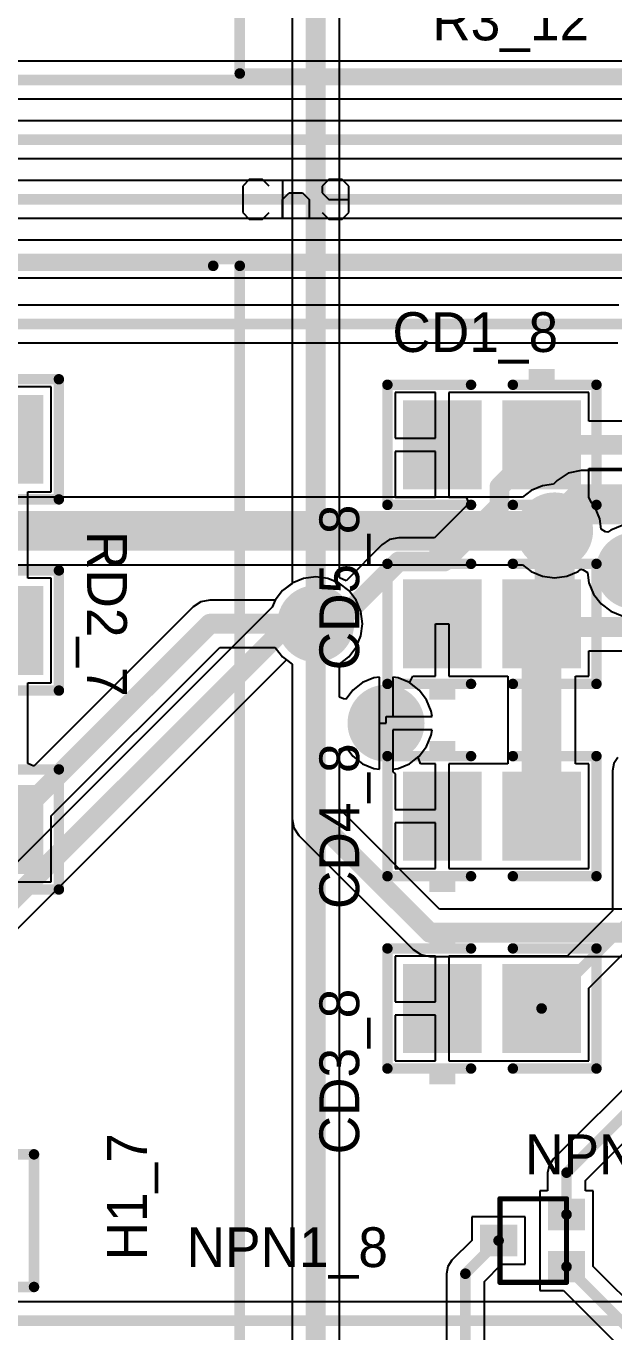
# Model space of a CAD drawing. Header units: millimetres. Extents: x 0.67 to 7.75, y 0.64 to 6.06.
# Drawn here: x 2.867 to 3.31, y 3.321 to 4.306 of the extents above; entities that cross this region are included whole.
import ezdxf

# ---------------------------------------------------------------- set-up
doc = ezdxf.new("R2010")
doc.units = ezdxf.units.MM
doc.header["$MEASUREMENT"] = 0
for name, color, linetype in [('BottomLayer', 5, 'Continuous'), ('BottomSolder', 6, 'Continuous'), ('MultiLayer', 9, 'Continuous'), ('PadHoleLayer', 156, 'Continuous'), ('TopLayer', 1, 'Continuous'), ('TopOverlay', 2, 'Continuous'), ('TopPaste', 8, 'Continuous'), ('TopSolder', 216, 'Continuous'), ('ViaHoleLayer', 16, 'Continuous')]:
    doc.layers.add(name, color=color, linetype=linetype)

# ---------------------------------------------------------------- blocks, each defined once
blk = doc.blocks.new('CC2012_0805_187')
at = {"layer": 'TopLayer'}
for points in [[(-0.06299, -0.02953), (-0.01181, -0.02953), (-0.06299, 0.02953), (-0.01181, 0.02953)], [(0.01181, -0.02953), (0.06299, -0.02953), (0.01181, 0.02953), (0.06299, 0.02953)]]:
    blk.add_solid(points, dxfattribs=at)
at = {"layer": 'TopOverlay', "const_width": 0.00787}
for points in [[(-0.07874, 0.04528), (-0.07874, -0.04528)], [(-0.01575, 0.04528), (-0.07874, 0.04528)], [(0.07874, 0.04528), (0.01575, 0.04528)], [(0.07874, 0.04528), (0.07874, -0.04528)], [(-0.01575, -0.04528), (-0.07874, -0.04528)], [(0.07874, -0.04528), (0.01575, -0.04528)]]:
    blk.add_lwpolyline(points, dxfattribs=at)
at = {"layer": 'TopOverlay', "const_width": 0.00394}
for points in [[(-0.08071, 0.04528, 1), (-0.07677, 0.04528, 1)], [(-0.08071, 0.04528, 1), (-0.07677, 0.04528, 1)], [(-0.01772, 0.04528, 1), (-0.01378, 0.04528, 1)], [(0.01378, 0.04528, 1), (0.01772, 0.04528, 1)], [(0.07677, 0.04528, 1), (0.08071, 0.04528, 1)], [(0.07677, 0.04528, 1), (0.08071, 0.04528, 1)], [(-0.08071, -0.04528, 1), (-0.07677, -0.04528, 1)], [(-0.08071, -0.04528, 1), (-0.07677, -0.04528, 1)], [(-0.01772, -0.04528, 1), (-0.01378, -0.04528, 1)], [(0.01378, -0.04528, 1), (0.01772, -0.04528, 1)], [(0.07677, -0.04528, 1), (0.08071, -0.04528, 1)], [(0.07677, -0.04528, 1), (0.08071, -0.04528, 1)]]:
    blk.add_lwpolyline(points, format="xyb", close=True, dxfattribs=at)
at = {"layer": 'TopOverlay'}
for points in [[(-0.04724, 0.04882), (-0.02756, 0.04882), (-0.04724, 0.05669), (-0.02756, 0.05669)], [(-0.04725, -0.05709), (-0.02756, -0.05709), (-0.04725, -0.04921), (-0.02756, -0.04921)]]:
    blk.add_solid(points, dxfattribs=at)
at = {"layer": 'TopPaste'}
for points in [[(-0.06299, -0.02953), (-0.01181, -0.02953), (-0.06299, 0.02953), (-0.01181, 0.02953)], [(0.01181, -0.02953), (0.06299, -0.02953), (0.01181, 0.02953), (0.06299, 0.02953)]]:
    blk.add_solid(points, dxfattribs=at)
at = {"layer": 'TopSolder'}
for points in [[(-0.06699, -0.03353), (-0.00781, -0.03353), (-0.06699, 0.03353), (-0.00781, 0.03353)], [(0.00781, -0.03353), (0.06699, -0.03353), (0.00781, 0.03353), (0.06699, 0.03353)]]:
    blk.add_solid(points, dxfattribs=at)
blk = doc.blocks.new('CC2012_0805_188')
at = {"layer": 'TopLayer'}
for points in [[(-0.06299, -0.02953), (-0.01181, -0.02953), (-0.06299, 0.02953), (-0.01181, 0.02953)], [(0.01181, -0.02953), (0.06299, -0.02953), (0.01181, 0.02953), (0.06299, 0.02953)]]:
    blk.add_solid(points, dxfattribs=at)
at = {"layer": 'TopOverlay', "const_width": 0.00787}
for points in [[(-0.07874, -0.04528), (-0.07874, 0.04528)], [(-0.07874, 0.04528), (-0.01575, 0.04528)], [(0.01575, 0.04528), (0.07874, 0.04528)], [(0.07874, -0.04528), (0.07874, 0.04528)], [(-0.07874, -0.04528), (-0.01575, -0.04528)], [(0.01575, -0.04528), (0.07874, -0.04528)]]:
    blk.add_lwpolyline(points, dxfattribs=at)
at = {"layer": 'TopOverlay', "const_width": 0.00394}
for points in [[(-0.08071, 0.04528, 1), (-0.07677, 0.04528, 1)], [(-0.08071, 0.04528, 1), (-0.07677, 0.04528, 1)], [(-0.01772, 0.04528, 1), (-0.01378, 0.04528, 1)], [(0.01378, 0.04528, 1), (0.01772, 0.04528, 1)], [(0.07677, 0.04528, 1), (0.08071, 0.04528, 1)], [(0.07677, 0.04528, 1), (0.08071, 0.04528, 1)], [(-0.08071, -0.04528, 1), (-0.07677, -0.04528, 1)], [(-0.08071, -0.04528, 1), (-0.07677, -0.04528, 1)], [(-0.01772, -0.04528, 1), (-0.01378, -0.04528, 1)], [(0.01378, -0.04528, 1), (0.01772, -0.04528, 1)], [(0.07677, -0.04528, 1), (0.08071, -0.04528, 1)], [(0.07677, -0.04528, 1), (0.08071, -0.04528, 1)]]:
    blk.add_lwpolyline(points, format="xyb", close=True, dxfattribs=at)
at = {"layer": 'TopOverlay'}
for points in [[(-0.04727, 0.04882), (-0.02758, 0.04882), (-0.04727, 0.05669), (-0.02758, 0.05669)], [(-0.04724, -0.05707), (-0.02756, -0.05707), (-0.04724, -0.04919), (-0.02756, -0.04919)]]:
    blk.add_solid(points, dxfattribs=at)
at = {"layer": 'TopPaste'}
for points in [[(-0.06299, -0.02953), (-0.01181, -0.02953), (-0.06299, 0.02953), (-0.01181, 0.02953)], [(0.01181, -0.02953), (0.06299, -0.02953), (0.01181, 0.02953), (0.06299, 0.02953)]]:
    blk.add_solid(points, dxfattribs=at)
at = {"layer": 'TopSolder'}
for points in [[(-0.06699, -0.03353), (-0.00781, -0.03353), (-0.06699, 0.03353), (-0.00781, 0.03353)], [(0.00781, -0.03353), (0.06699, -0.03353), (0.00781, 0.03353), (0.06699, 0.03353)]]:
    blk.add_solid(points, dxfattribs=at)
blk = doc.blocks.new('HDR1X2_201')
at = {"layer": 'BottomLayer', "const_width": 0.02953}
blk.add_lwpolyline([(0.08524, 0, 1), (0.11476, 0, 1)], format="xyb", close=True, dxfattribs=at)
at = {"layer": 'BottomLayer'}
blk.add_solid([(-0.02953, -0.02953), (0.02953, -0.02953), (-0.02953, 0.02953), (0.02953, 0.02953)], dxfattribs=at)
at = {"layer": 'BottomSolder', "const_width": 0.03353}
blk.add_lwpolyline([(0.08324, 0, 1), (0.11676, 0, 1)], format="xyb", close=True, dxfattribs=at)
at = {"layer": 'BottomSolder'}
blk.add_solid([(-0.03353, -0.03353), (0.03353, -0.03353), (-0.03353, 0.03353), (0.03353, 0.03353)], dxfattribs=at)
at = {"layer": 'MultiLayer', "const_width": 0.02953}
blk.add_lwpolyline([(0.08524, 0, 1), (0.11476, 0, 1)], format="xyb", close=True, dxfattribs=at)
at = {"layer": 'MultiLayer'}
blk.add_solid([(-0.02953, -0.02953), (0.02953, -0.02953), (-0.02953, 0.02953), (0.02953, 0.02953)], dxfattribs=at)
at = {"layer": 'PadHoleLayer', "const_width": 0.01772}
for points in [[(-0.00886, 0, 1), (0.00886, 0, 1)], [(0.09114, 0, 1), (0.10886, 0, 1)]]:
    blk.add_lwpolyline(points, format="xyb", close=True, dxfattribs=at)
at = {"layer": 'TopLayer', "const_width": 0.02953}
blk.add_lwpolyline([(0.08524, 0, 1), (0.11476, 0, 1)], format="xyb", close=True, dxfattribs=at)
at = {"layer": 'TopLayer'}
blk.add_solid([(-0.02953, -0.02953), (0.02953, -0.02953), (-0.02953, 0.02953), (0.02953, 0.02953)], dxfattribs=at)
at = {"layer": 'TopOverlay', "const_width": 0.00787}
for points in [[(-0.05, 0.05), (-0.05, -0.05)], [(0.15, 0.05), (-0.05, 0.05)], [(0.15, 0.05), (0.15, -0.05)], [(0.15, -0.05), (-0.05, -0.05)]]:
    blk.add_lwpolyline(points, dxfattribs=at)
at = {"layer": 'TopOverlay', "const_width": 0.00394}
for points in [[(-0.05197, 0.05, 1), (-0.04803, 0.05, 1)], [(-0.05197, 0.05, 1), (-0.04803, 0.05, 1)], [(0.14803, 0.05, 1), (0.15197, 0.05, 1)], [(0.14803, 0.05, 1), (0.15197, 0.05, 1)], [(-0.05197, -0.05, 1), (-0.04803, -0.05, 1)], [(-0.05197, -0.05, 1), (-0.04803, -0.05, 1)], [(0.14803, -0.05, 1), (0.15197, -0.05, 1)], [(0.14803, -0.05, 1), (0.15197, -0.05, 1)]]:
    blk.add_lwpolyline(points, format="xyb", close=True, dxfattribs=at)
at = {"layer": 'TopSolder', "const_width": 0.03353}
blk.add_lwpolyline([(0.08324, 0, 1), (0.11676, 0, 1)], format="xyb", close=True, dxfattribs=at)
at = {"layer": 'TopSolder'}
blk.add_solid([(-0.03353, -0.03353), (0.03353, -0.03353), (-0.03353, 0.03353), (0.03353, 0.03353)], dxfattribs=at)
blk = doc.blocks.new('CC2012_0805_205')
at = {"layer": 'TopLayer'}
for points in [[(-0.06299, -0.02953), (-0.01181, -0.02953), (-0.06299, 0.02953), (-0.01181, 0.02953)], [(0.01181, -0.02953), (0.06299, -0.02953), (0.01181, 0.02953), (0.06299, 0.02953)]]:
    blk.add_solid(points, dxfattribs=at)
at = {"layer": 'TopOverlay', "const_width": 0.00787}
for points in [[(-0.07874, 0.04528), (-0.07874, -0.04528)], [(-0.01575, 0.04528), (-0.07874, 0.04528)], [(0.07874, 0.04528), (0.01575, 0.04528)], [(0.07874, 0.04528), (0.07874, -0.04528)], [(-0.01575, -0.04528), (-0.07874, -0.04528)], [(0.07874, -0.04528), (0.01575, -0.04528)]]:
    blk.add_lwpolyline(points, dxfattribs=at)
at = {"layer": 'TopOverlay', "const_width": 0.00394}
for points in [[(-0.08071, 0.04528, 1), (-0.07677, 0.04528, 1)], [(-0.08071, 0.04528, 1), (-0.07677, 0.04528, 1)], [(-0.01772, 0.04528, 1), (-0.01378, 0.04528, 1)], [(0.01378, 0.04528, 1), (0.01772, 0.04528, 1)], [(0.07677, 0.04528, 1), (0.08071, 0.04528, 1)], [(0.07677, 0.04528, 1), (0.08071, 0.04528, 1)], [(-0.08071, -0.04528, 1), (-0.07677, -0.04528, 1)], [(-0.08071, -0.04528, 1), (-0.07677, -0.04528, 1)], [(-0.01772, -0.04528, 1), (-0.01378, -0.04528, 1)], [(0.01378, -0.04528, 1), (0.01772, -0.04528, 1)], [(0.07677, -0.04528, 1), (0.08071, -0.04528, 1)], [(0.07677, -0.04528, 1), (0.08071, -0.04528, 1)]]:
    blk.add_lwpolyline(points, format="xyb", close=True, dxfattribs=at)
at = {"layer": 'TopOverlay'}
for points in [[(-0.04726, 0.04882), (-0.02757, 0.04882), (-0.04726, 0.05669), (-0.02757, 0.05669)], [(-0.04725, -0.05707), (-0.02756, -0.05707), (-0.04725, -0.0492), (-0.02756, -0.0492)]]:
    blk.add_solid(points, dxfattribs=at)
at = {"layer": 'TopPaste'}
for points in [[(-0.06299, -0.02953), (-0.01181, -0.02953), (-0.06299, 0.02953), (-0.01181, 0.02953)], [(0.01181, -0.02953), (0.06299, -0.02953), (0.01181, 0.02953), (0.06299, 0.02953)]]:
    blk.add_solid(points, dxfattribs=at)
at = {"layer": 'TopSolder'}
for points in [[(-0.06699, -0.03353), (-0.00781, -0.03353), (-0.06699, 0.03353), (-0.00781, 0.03353)], [(0.00781, -0.03353), (0.06699, -0.03353), (0.00781, 0.03353), (0.06699, 0.03353)]]:
    blk.add_solid(points, dxfattribs=at)
blk = doc.blocks.new('MMBT3904T_221')
at = {"layer": 'TopLayer'}
for points in [[(0.00787, -0.01004), (0.00787, 0.01004), (-0.00787, -0.01004), (-0.00787, 0.01004)], [(-0.01181, -0.06122), (-0.01181, -0.04114), (-0.02756, -0.06122), (-0.02756, -0.04114)], [(0.02756, -0.06122), (0.02756, -0.04114), (0.01181, -0.06122), (0.01181, -0.04114)]]:
    blk.add_solid(points, dxfattribs=at)
at = {"layer": 'TopOverlay', "const_width": 0.00394}
for points in [[(-0.0315, -0.00098), (0.0315, -0.00098)], [(-0.0315, -0.00098), (-0.0315, -0.05118)], [(0.0315, -0.00098), (0.0315, -0.05118)], [(-0.0315, -0.05118), (0.0315, -0.05118)]]:
    blk.add_lwpolyline(points, dxfattribs=at)
at = {"layer": 'TopOverlay', "const_width": 0.00197}
for points in [[(-0.03248, -0.00098, 1), (-0.03051, -0.00098, 1)], [(-0.03248, -0.00098, 1), (-0.03051, -0.00098, 1)], [(0.03051, -0.00098, 1), (0.03248, -0.00098, 1)], [(0.03051, -0.00098, 1), (0.03248, -0.00098, 1)], [(-0.03248, -0.05118, 1), (-0.03051, -0.05118, 1)], [(-0.03248, -0.05118, 1), (-0.03051, -0.05118, 1)], [(0.03051, -0.05118, 1), (0.03248, -0.05118, 1)], [(0.03051, -0.05118, 1), (0.03248, -0.05118, 1)]]:
    blk.add_lwpolyline(points, format="xyb", close=True, dxfattribs=at)
at = {"layer": 'TopPaste'}
for points in [[(0.00787, -0.01004), (0.00787, 0.01004), (-0.00787, -0.01004), (-0.00787, 0.01004)], [(-0.01181, -0.06122), (-0.01181, -0.04114), (-0.02756, -0.06122), (-0.02756, -0.04114)], [(0.02756, -0.06122), (0.02756, -0.04114), (0.01181, -0.06122), (0.01181, -0.04114)]]:
    blk.add_solid(points, dxfattribs=at)
at = {"layer": 'TopSolder'}
for points in [[(0.01187, -0.01404), (0.01187, 0.01404), (-0.01187, -0.01404), (-0.01187, 0.01404)], [(-0.00781, -0.06522), (-0.00781, -0.03714), (-0.03156, -0.06522), (-0.03156, -0.03714)], [(0.03156, -0.06522), (0.03156, -0.03714), (0.00781, -0.06522), (0.00781, -0.03714)]]:
    blk.add_solid(points, dxfattribs=at)
blk = doc.blocks.new('CC2012_0805_226')
at = {"layer": 'TopLayer'}
for points in [[(-0.06299, -0.02953), (-0.01181, -0.02953), (-0.06299, 0.02953), (-0.01181, 0.02953)], [(0.01181, -0.02953), (0.06299, -0.02953), (0.01181, 0.02953), (0.06299, 0.02953)]]:
    blk.add_solid(points, dxfattribs=at)
at = {"layer": 'TopOverlay', "const_width": 0.00787}
for points in [[(-0.07874, -0.04528), (-0.07874, 0.04528)], [(-0.07874, 0.04528), (-0.01575, 0.04528)], [(0.01575, 0.04528), (0.07874, 0.04528)], [(0.07874, -0.04528), (0.07874, 0.04528)], [(-0.07874, -0.04528), (-0.01575, -0.04528)], [(0.01575, -0.04528), (0.07874, -0.04528)]]:
    blk.add_lwpolyline(points, dxfattribs=at)
at = {"layer": 'TopOverlay', "const_width": 0.00394}
for points in [[(-0.08071, 0.04528, 1), (-0.07677, 0.04528, 1)], [(-0.08071, 0.04528, 1), (-0.07677, 0.04528, 1)], [(-0.01772, 0.04528, 1), (-0.01378, 0.04528, 1)], [(0.01378, 0.04528, 1), (0.01772, 0.04528, 1)], [(0.07677, 0.04528, 1), (0.08071, 0.04528, 1)], [(0.07677, 0.04528, 1), (0.08071, 0.04528, 1)], [(-0.08071, -0.04528, 1), (-0.07677, -0.04528, 1)], [(-0.08071, -0.04528, 1), (-0.07677, -0.04528, 1)], [(-0.01772, -0.04528, 1), (-0.01378, -0.04528, 1)], [(0.01378, -0.04528, 1), (0.01772, -0.04528, 1)], [(0.07677, -0.04528, 1), (0.08071, -0.04528, 1)], [(0.07677, -0.04528, 1), (0.08071, -0.04528, 1)]]:
    blk.add_lwpolyline(points, format="xyb", close=True, dxfattribs=at)
at = {"layer": 'TopOverlay'}
for points in [[(-0.04726, 0.04882), (-0.02757, 0.04882), (-0.04726, 0.05669), (-0.02757, 0.05669)], [(-0.04724, -0.05707), (-0.02756, -0.05707), (-0.04724, -0.0492), (-0.02756, -0.0492)]]:
    blk.add_solid(points, dxfattribs=at)
at = {"layer": 'TopPaste'}
for points in [[(-0.06299, -0.02953), (-0.01181, -0.02953), (-0.06299, 0.02953), (-0.01181, 0.02953)], [(0.01181, -0.02953), (0.06299, -0.02953), (0.01181, 0.02953), (0.06299, 0.02953)]]:
    blk.add_solid(points, dxfattribs=at)
at = {"layer": 'TopSolder'}
for points in [[(-0.06699, -0.03353), (-0.00781, -0.03353), (-0.06699, 0.03353), (-0.00781, 0.03353)], [(0.00781, -0.03353), (0.06699, -0.03353), (0.00781, 0.03353), (0.06699, 0.03353)]]:
    blk.add_solid(points, dxfattribs=at)
blk = doc.blocks.new('CC2012_0805_227')
at = {"layer": 'TopLayer'}
for points in [[(-0.06299, -0.02953), (-0.01181, -0.02953), (-0.06299, 0.02953), (-0.01181, 0.02953)], [(0.01181, -0.02953), (0.06299, -0.02953), (0.01181, 0.02953), (0.06299, 0.02953)]]:
    blk.add_solid(points, dxfattribs=at)
at = {"layer": 'TopOverlay', "const_width": 0.00787}
for points in [[(-0.07874, -0.04528), (-0.07874, 0.04528)], [(-0.07874, 0.04528), (-0.01575, 0.04528)], [(0.01575, 0.04528), (0.07874, 0.04528)], [(0.07874, -0.04528), (0.07874, 0.04528)], [(-0.07874, -0.04528), (-0.01575, -0.04528)], [(0.01575, -0.04528), (0.07874, -0.04528)]]:
    blk.add_lwpolyline(points, dxfattribs=at)
at = {"layer": 'TopOverlay', "const_width": 0.00394}
for points in [[(-0.08071, 0.04528, 1), (-0.07677, 0.04528, 1)], [(-0.08071, 0.04528, 1), (-0.07677, 0.04528, 1)], [(-0.01772, 0.04528, 1), (-0.01378, 0.04528, 1)], [(0.01378, 0.04528, 1), (0.01772, 0.04528, 1)], [(0.07677, 0.04528, 1), (0.08071, 0.04528, 1)], [(0.07677, 0.04528, 1), (0.08071, 0.04528, 1)], [(-0.08071, -0.04528, 1), (-0.07677, -0.04528, 1)], [(-0.08071, -0.04528, 1), (-0.07677, -0.04528, 1)], [(-0.01772, -0.04528, 1), (-0.01378, -0.04528, 1)], [(0.01378, -0.04528, 1), (0.01772, -0.04528, 1)], [(0.07677, -0.04528, 1), (0.08071, -0.04528, 1)], [(0.07677, -0.04528, 1), (0.08071, -0.04528, 1)]]:
    blk.add_lwpolyline(points, format="xyb", close=True, dxfattribs=at)
at = {"layer": 'TopOverlay'}
for points in [[(-0.04724, 0.04882), (-0.02756, 0.04882), (-0.04724, 0.05669), (-0.02756, 0.05669)], [(-0.04725, -0.05709), (-0.02756, -0.05709), (-0.04725, -0.04921), (-0.02756, -0.04921)]]:
    blk.add_solid(points, dxfattribs=at)
at = {"layer": 'TopPaste'}
for points in [[(-0.06299, -0.02953), (-0.01181, -0.02953), (-0.06299, 0.02953), (-0.01181, 0.02953)], [(0.01181, -0.02953), (0.06299, -0.02953), (0.01181, 0.02953), (0.06299, 0.02953)]]:
    blk.add_solid(points, dxfattribs=at)
at = {"layer": 'TopSolder'}
for points in [[(-0.06699, -0.03353), (-0.00781, -0.03353), (-0.06699, 0.03353), (-0.00781, 0.03353)], [(0.00781, -0.03353), (0.06699, -0.03353), (0.00781, 0.03353), (0.06699, 0.03353)]]:
    blk.add_solid(points, dxfattribs=at)
blk = doc.blocks.new('CC2012_0805_228')
at = {"layer": 'TopLayer'}
for points in [[(-0.06299, -0.02953), (-0.01181, -0.02953), (-0.06299, 0.02953), (-0.01181, 0.02953)], [(0.01181, -0.02953), (0.06299, -0.02953), (0.01181, 0.02953), (0.06299, 0.02953)]]:
    blk.add_solid(points, dxfattribs=at)
at = {"layer": 'TopOverlay', "const_width": 0.00787}
for points in [[(-0.07874, -0.04528), (-0.07874, 0.04528)], [(-0.07874, 0.04528), (-0.01575, 0.04528)], [(0.01575, 0.04528), (0.07874, 0.04528)], [(0.07874, -0.04528), (0.07874, 0.04528)], [(-0.07874, -0.04528), (-0.01575, -0.04528)], [(0.01575, -0.04528), (0.07874, -0.04528)]]:
    blk.add_lwpolyline(points, dxfattribs=at)
at = {"layer": 'TopOverlay', "const_width": 0.00394}
for points in [[(-0.08071, 0.04528, 1), (-0.07677, 0.04528, 1)], [(-0.08071, 0.04528, 1), (-0.07677, 0.04528, 1)], [(-0.01772, 0.04528, 1), (-0.01378, 0.04528, 1)], [(0.01378, 0.04528, 1), (0.01772, 0.04528, 1)], [(0.07677, 0.04528, 1), (0.08071, 0.04528, 1)], [(0.07677, 0.04528, 1), (0.08071, 0.04528, 1)], [(-0.08071, -0.04528, 1), (-0.07677, -0.04528, 1)], [(-0.08071, -0.04528, 1), (-0.07677, -0.04528, 1)], [(-0.01772, -0.04528, 1), (-0.01378, -0.04528, 1)], [(0.01378, -0.04528, 1), (0.01772, -0.04528, 1)], [(0.07677, -0.04528, 1), (0.08071, -0.04528, 1)], [(0.07677, -0.04528, 1), (0.08071, -0.04528, 1)]]:
    blk.add_lwpolyline(points, format="xyb", close=True, dxfattribs=at)
at = {"layer": 'TopOverlay'}
for points in [[(-0.04724, 0.04882), (-0.02756, 0.04882), (-0.04724, 0.05669), (-0.02756, 0.05669)], [(-0.04724, -0.05709), (-0.02756, -0.05709), (-0.04724, -0.04921), (-0.02756, -0.04921)]]:
    blk.add_solid(points, dxfattribs=at)
at = {"layer": 'TopPaste'}
for points in [[(-0.06299, -0.02953), (-0.01181, -0.02953), (-0.06299, 0.02953), (-0.01181, 0.02953)], [(0.01181, -0.02953), (0.06299, -0.02953), (0.01181, 0.02953), (0.06299, 0.02953)]]:
    blk.add_solid(points, dxfattribs=at)
at = {"layer": 'TopSolder'}
for points in [[(-0.06699, -0.03353), (-0.00781, -0.03353), (-0.06699, 0.03353), (-0.00781, 0.03353)], [(0.00781, -0.03353), (0.06699, -0.03353), (0.00781, 0.03353), (0.06699, 0.03353)]]:
    blk.add_solid(points, dxfattribs=at)
blk = doc.blocks.new('CC2012_0805_230')
at = {"layer": 'TopLayer'}
for points in [[(-0.06299, -0.02953), (-0.01181, -0.02953), (-0.06299, 0.02953), (-0.01181, 0.02953)], [(0.01181, -0.02953), (0.06299, -0.02953), (0.01181, 0.02953), (0.06299, 0.02953)]]:
    blk.add_solid(points, dxfattribs=at)
at = {"layer": 'TopOverlay', "const_width": 0.00787}
for points in [[(-0.07874, 0.04528), (-0.07874, -0.04528)], [(-0.01575, 0.04528), (-0.07874, 0.04528)], [(0.07874, 0.04528), (0.01575, 0.04528)], [(0.07874, 0.04528), (0.07874, -0.04528)], [(-0.01575, -0.04528), (-0.07874, -0.04528)], [(0.07874, -0.04528), (0.01575, -0.04528)]]:
    blk.add_lwpolyline(points, dxfattribs=at)
at = {"layer": 'TopOverlay', "const_width": 0.00394}
for points in [[(-0.08071, 0.04528, 1), (-0.07677, 0.04528, 1)], [(-0.08071, 0.04528, 1), (-0.07677, 0.04528, 1)], [(-0.01772, 0.04528, 1), (-0.01378, 0.04528, 1)], [(0.01378, 0.04528, 1), (0.01772, 0.04528, 1)], [(0.07677, 0.04528, 1), (0.08071, 0.04528, 1)], [(0.07677, 0.04528, 1), (0.08071, 0.04528, 1)], [(-0.08071, -0.04528, 1), (-0.07677, -0.04528, 1)], [(-0.08071, -0.04528, 1), (-0.07677, -0.04528, 1)], [(-0.01772, -0.04528, 1), (-0.01378, -0.04528, 1)], [(0.01378, -0.04528, 1), (0.01772, -0.04528, 1)], [(0.07677, -0.04528, 1), (0.08071, -0.04528, 1)], [(0.07677, -0.04528, 1), (0.08071, -0.04528, 1)]]:
    blk.add_lwpolyline(points, format="xyb", close=True, dxfattribs=at)
at = {"layer": 'TopOverlay'}
for points in [[(-0.04726, 0.04882), (-0.02757, 0.04882), (-0.04726, 0.05669), (-0.02757, 0.05669)], [(-0.04725, -0.05707), (-0.02756, -0.05707), (-0.04725, -0.0492), (-0.02756, -0.0492)]]:
    blk.add_solid(points, dxfattribs=at)
at = {"layer": 'TopPaste'}
for points in [[(-0.06299, -0.02953), (-0.01181, -0.02953), (-0.06299, 0.02953), (-0.01181, 0.02953)], [(0.01181, -0.02953), (0.06299, -0.02953), (0.01181, 0.02953), (0.06299, 0.02953)]]:
    blk.add_solid(points, dxfattribs=at)
at = {"layer": 'TopSolder'}
for points in [[(-0.06699, -0.03353), (-0.00781, -0.03353), (-0.06699, 0.03353), (-0.00781, 0.03353)], [(0.00781, -0.03353), (0.06699, -0.03353), (0.00781, 0.03353), (0.06699, 0.03353)]]:
    blk.add_solid(points, dxfattribs=at)

msp = doc.modelspace()

# ---------------------------------------------------------------- linework, layer by layer
at = {"layer": 'BottomLayer'}
for p, q in [((3.51803, 4.27927), (2.59904, 4.27927)), ((2.59433, 4.25073), (3.47434, 4.25073)), ((3.46803, 4.23427), (2.58328, 4.23427)), ((2.55197, 4.20573), (3.42434, 4.20573)), ((3.41803, 4.18927), (2.54566, 4.18927)), ((2.50197, 4.16073), (3.36934, 4.16073)), ((3.36303, 4.14427), (2.49566, 4.14427)), ((2.45197, 4.11573), (3.32672, 4.11573)), ((3.31344, 4.09527), (2.44003, 4.09527)), ((2.40239, 4.06673), (3.31261, 4.06673)), ((3.27525, 3.96855), (3.26698, 3.96302)), ((3.285, 3.97049), (3.27525, 3.96855)), ((3.34571, 3.97049), (3.285, 3.97049)), ((3.25586, 3.9591), (3.24735, 3.95557)), ((3.26414, 3.96019), (3.25586, 3.9591)), ((3.26698, 3.96302), (3.26414, 3.96019)), ((3.24073, 3.95049), (2.09056, 3.95049)), ((3.24735, 3.95557), (3.24073, 3.95049)), ((2.08, 3.89951), (3.24073, 3.89951)), ((3.24073, 3.89951), (3.24735, 3.89443)), ((3.085, 3.8903), (3.07586, 3.8891)), ((3.09414, 3.8891), (3.085, 3.8903)), ((3.24735, 3.89443), (3.25586, 3.8909)), ((3.25586, 3.8909), (3.265, 3.8897)), ((3.265, 3.8897), (3.27414, 3.8909)), ((3.27414, 3.8909), (3.28265, 3.89443)), ((3.28265, 3.89443), (3.2848, 3.89607)), ((3.2848, 3.89607), (3.28659, 3.89568)), ((3.28659, 3.89568), (3.28987, 3.89367)), ((3.28987, 3.89367), (3.2909, 3.88586)), ((3.06004, 3.87996), (3.05443, 3.87265)), ((3.06735, 3.88557), (3.06004, 3.87996)), ((3.07586, 3.8891), (3.06735, 3.88557)), ((3.10265, 3.88557), (3.09414, 3.8891)), ((3.10996, 3.87996), (3.10265, 3.88557)), ((3.11557, 3.87265), (3.10996, 3.87996)), ((3.2909, 3.88586), (3.29443, 3.87735)), ((3.05443, 3.87265), (3.05231, 3.86755)), ((3.1191, 3.86414), (3.11557, 3.87265)), ((3.29443, 3.87735), (3.30004, 3.87004)), ((3.30004, 3.87004), (3.30735, 3.86443)), ((3.05231, 3.86755), (2.82461, 3.63984)), ((3.1203, 3.855), (3.1191, 3.86414)), ((3.30735, 3.86443), (3.31586, 3.8609)), ((3.1191, 3.84586), (3.1203, 3.855)), ((3.11557, 3.83735), (3.1191, 3.84586)), ((3.10996, 3.83004), (3.11557, 3.83735)), ((2.84462, 3.60938), (3.063, 3.82777)), ((3.063, 3.82777), (3.06716, 3.82457)), ((3.06716, 3.82457), (3.06716, 3.708)), ((3.10284, 3.82457), (3.10996, 3.83004)), ((3.10284, 3.7996), (3.10284, 3.82457)), ((3.12035, 3.81057), (3.11304, 3.80496)), ((3.12886, 3.8141), (3.12035, 3.81057)), ((3.133, 3.81464), (3.12886, 3.8141)), ((3.133, 3.78), (3.133, 3.81464)), ((3.14714, 3.8141), (3.143, 3.81464)), ((3.143, 3.81464), (3.143, 3.785)), ((3.15565, 3.81057), (3.14714, 3.8141)), ((3.16296, 3.80496), (3.15565, 3.81057)), ((3.11304, 3.80496), (3.10784, 3.79819)), ((3.16857, 3.79765), (3.16296, 3.80496)), ((3.10598, 3.79827), (3.10284, 3.7996)), ((3.10784, 3.79819), (3.10598, 3.79827)), ((3.1721, 3.78914), (3.16857, 3.79765)), ((3.143, 3.785), (3.17264, 3.785)), ((3.17264, 3.785), (3.1721, 3.78914)), ((3.133, 3.74536), (3.133, 3.78)), ((3.17264, 3.775), (3.143, 3.775)), ((3.143, 3.775), (3.143, 3.74536)), ((3.1721, 3.77086), (3.17264, 3.775)), ((3.10284, 3.7604), (3.10598, 3.76173)), ((3.10598, 3.76173), (3.10784, 3.76181)), ((3.10784, 3.76181), (3.11304, 3.75504)), ((3.16296, 3.75504), (3.16857, 3.76235)), ((3.16857, 3.76235), (3.1721, 3.77086)), ((3.10284, 3.71539), (3.10284, 3.7604)), ((3.11304, 3.75504), (3.12035, 3.74943)), ((3.15565, 3.74943), (3.16296, 3.75504)), ((3.12035, 3.74943), (3.12886, 3.7459)), ((3.12886, 3.7459), (3.133, 3.74536)), ((3.143, 3.74536), (3.14714, 3.7459)), ((3.14714, 3.7459), (3.15565, 3.74943)), ((3.17839, 3.63984), (3.10284, 3.71539)), ((3.06716, 3.708), (3.06852, 3.70117)), ((3.06852, 3.70117), (3.07238, 3.69538)), ((3.07238, 3.69538), (3.15838, 3.60938)), ((3.36327, 3.63984), (3.17839, 3.63984)), ((3.15838, 3.60938), (3.15838, 3.60938)), ((3.15838, 3.60938), (3.16417, 3.60552)), ((3.16417, 3.60552), (3.171, 3.60416)), ((3.171, 3.60416), (3.171, 3.60416)), ((3.171, 3.60416), (3.37475, 3.60416)), ((6.82032, 3.34375), (2.66432, 3.34375))]:
    msp.add_line(p, q, dxfattribs=at)
for points, const_width in [([(1.545, 4.265), (3.55, 4.265)], 0.008), ([(2.52, 4.22), (3.5, 4.22)], 0.008), ([(2.47, 4.175), (3.45, 4.175)], 0.008), ([(2.42, 4.13), (3.395, 4.13)], 0.008), ([(1.174, 4.081), (6.385, 4.081)], 0.008), ([(3.265, 3.925), (3.285, 3.945)], 0.03), ([(3.285, 3.945), (3.34571, 3.945)], 0.03), ([(2.08, 3.925), (3.265, 3.925)], 0.03), ([(2.832, 3.622), (3.065, 3.855)], 0.015), ([(3.065, 3.855), (3.085, 3.855)], 0.015), ([(3.085, 3.708), (3.085, 3.855)], 0.015), ([(3.085, 3.708), (3.171, 3.622)], 0.015), ([(3.171, 3.622), (3.796, 3.622)], 0.015), ([(2.66432, 3.32947), (6.82624, 3.32947)], 0.008)]:
    msp.add_lwpolyline(points, dxfattribs=dict(at, const_width=const_width))
for points, const_width in [([(3.2775, 3.945, 1), (3.2925, 3.945, 1)], 0.015), ([(3.2775, 3.945, 1), (3.2925, 3.945, 1)], 0.015), ([(3.2525, 3.925, 1), (3.2775, 3.925, 1)], 0.025), ([(3.2575, 3.925, 1), (3.2725, 3.925, 1)], 0.015), ([(3.2575, 3.925, 1), (3.2725, 3.925, 1)], 0.015), ([(3.3125, 3.895, 1), (3.3375, 3.895, 1)], 0.025), ([(3.0725, 3.855, 1), (3.0975, 3.855, 1)], 0.025), ([(3.06125, 3.855, 1), (3.06875, 3.855, 1)], 0.0075), ([(3.06125, 3.855, 1), (3.06875, 3.855, 1)], 0.0075), ([(3.08125, 3.855, 1), (3.08875, 3.855, 1)], 0.0075), ([(3.08125, 3.855, 1), (3.08875, 3.855, 1)], 0.0075), ([(3.1255, 3.78, 1), (3.1505, 3.78, 1)], 0.025), ([(3.08125, 3.708, 1), (3.08875, 3.708, 1)], 0.0075), ([(3.08125, 3.708, 1), (3.08875, 3.708, 1)], 0.0075), ([(3.16725, 3.622, 1), (3.17475, 3.622, 1)], 0.0075), ([(3.16725, 3.622, 1), (3.17475, 3.622, 1)], 0.0075)]:
    msp.add_lwpolyline(points, format="xyb", close=True, dxfattribs=dict(at, const_width=const_width))
at = {"layer": 'BottomSolder', "const_width": 0.029}
for points in [[(3.2505, 3.925, 1), (3.2795, 3.925, 1)], [(3.3105, 3.895, 1), (3.3395, 3.895, 1)], [(3.0705, 3.855, 1), (3.0995, 3.855, 1)], [(3.1235, 3.78, 1), (3.1525, 3.78, 1)]]:
    msp.add_lwpolyline(points, format="xyb", close=True, dxfattribs=at)
at = {"layer": 'MultiLayer', "const_width": 0.025}
for points in [[(3.2525, 3.925, 1), (3.2775, 3.925, 1)], [(3.3125, 3.895, 1), (3.3375, 3.895, 1)], [(3.0725, 3.855, 1), (3.0975, 3.855, 1)], [(3.1255, 3.78, 1), (3.1505, 3.78, 1)]]:
    msp.add_lwpolyline(points, format="xyb", close=True, dxfattribs=at)
at = {"layer": 'TopLayer'}
for p, q in [((3.06716, 4.66761), (3.06716, 3.88543)), ((3.10284, 3.88951), (3.10284, 4.6062)), ((2.88579, 4.03358), (2.81461, 4.03358)), ((2.88579, 3.95452), (2.88579, 4.03358)), ((3.17539, 4.02941), (3.1448, 4.02941)), ((3.1448, 4.02941), (3.1448, 3.99489)), ((3.17539, 3.99489), (3.17539, 4.02941)), ((3.21598, 4.02941), (3.18539, 4.02941)), ((3.18539, 4.02941), (3.18539, 3.98989)), ((3.21961, 4.02941), (3.21598, 4.02941)), ((3.21598, 4.02941), (3.21598, 4.02941)), ((3.22098, 4.02941), (3.21961, 4.02941)), ((3.21961, 4.02941), (3.21961, 4.02941)), ((3.29079, 4.02941), (3.22098, 4.02941)), ((3.29079, 4.00773), (3.29079, 4.02941)), ((3.36857, 4.00773), (3.29079, 4.00773)), ((3.1448, 3.99489), (3.17539, 3.99489)), ((3.18539, 3.98989), (3.18539, 3.95036)), ((3.17539, 3.98489), (3.1448, 3.98489)), ((3.1448, 3.98489), (3.1448, 3.95036)), ((3.17539, 3.95036), (3.17539, 3.98489)), ((3.29079, 3.95036), (3.29079, 3.97204)), ((3.29079, 3.97204), (3.3528, 3.97204)), ((2.86804, 3.88941), (2.86804, 3.95452)), ((2.86804, 3.95452), (2.88579, 3.95452)), ((3.1448, 3.95036), (3.17539, 3.95036)), ((3.18539, 3.95036), (3.19849, 3.95036)), ((3.19849, 3.95036), (3.2004, 3.94574)), ((3.29284, 3.94621), (3.29079, 3.95036)), ((3.2004, 3.94574), (3.17442, 3.91976)), ((3.29557, 3.94265), (3.29284, 3.94621)), ((3.2991, 3.93414), (3.29557, 3.94265)), ((3.30013, 3.92633), (3.2991, 3.93414)), ((3.31586, 3.9291), (3.30735, 3.92557)), ((3.14755, 3.91976), (3.14073, 3.9184)), ((3.17442, 3.91976), (3.14755, 3.91976)), ((3.30341, 3.92432), (3.30013, 3.92633)), ((3.3052, 3.92393), (3.30341, 3.92432)), ((3.30735, 3.92557), (3.3052, 3.92393)), ((3.13494, 3.91453), (3.10784, 3.88744)), ((3.14073, 3.9184), (3.13494, 3.91453)), ((3.13494, 3.91453), (3.13494, 3.91453)), ((2.88579, 3.88941), (2.86804, 3.88941)), ((2.88579, 3.81036), (2.88579, 3.88941)), ((3.10784, 3.88744), (3.10284, 3.88951)), ((3.06004, 3.87996), (3.05457, 3.87284)), ((3.06716, 3.88543), (3.06004, 3.87996)), ((2.99848, 3.87148), (2.99269, 3.86762)), ((3.00531, 3.87284), (2.99848, 3.87148)), ((3.05457, 3.87284), (3.00531, 3.87284)), ((2.99269, 3.86762), (2.87266, 3.74758)), ((2.99269, 3.86762), (2.99269, 3.86762)), ((3.17539, 3.81536), (3.17539, 3.85489)), ((3.17539, 3.85489), (3.18539, 3.85489)), ((3.18539, 3.85489), (3.18539, 3.81536)), ((2.88579, 3.71024), (3.0127, 3.83716)), ((3.0127, 3.83716), (3.05457, 3.83716)), ((3.05457, 3.83716), (3.06004, 3.83004)), ((3.29079, 3.81536), (3.29079, 3.83466)), ((3.29079, 3.83466), (3.3252, 3.83466)), ((3.06004, 3.83004), (3.06716, 3.82457)), ((3.06716, 3.82457), (3.06716, 2.32043)), ((3.1559, 3.81088), (3.15822, 3.81536)), ((3.15593, 3.81036), (3.1559, 3.81088)), ((3.15822, 3.81536), (3.17539, 3.81536)), ((3.18539, 3.81536), (3.21598, 3.81536)), ((3.21598, 3.81536), (3.21598, 3.81536)), ((3.21598, 3.81536), (3.21961, 3.81536)), ((3.21961, 3.81536), (3.21961, 3.81536)), ((3.21961, 3.81536), (3.22971, 3.81536)), ((3.22971, 3.81536), (3.22971, 3.74941)), ((3.28069, 3.74941), (3.28069, 3.81536)), ((3.28069, 3.81536), (3.29079, 3.81536)), ((2.86804, 3.7495), (2.86804, 3.81036)), ((2.86804, 3.81036), (2.88579, 3.81036)), ((3.16296, 3.80496), (3.15593, 3.81036)), ((3.16857, 3.79765), (3.16296, 3.80496)), ((3.1721, 3.78914), (3.16857, 3.79765)), ((3.138, 3.78), (3.138, 3.785)), ((3.138, 3.785), (3.17264, 3.785)), ((3.17264, 3.785), (3.1721, 3.78914)), ((3.133, 3.74536), (3.133, 3.78)), ((3.133, 3.78), (3.138, 3.78)), ((3.17264, 3.775), (3.143, 3.775)), ((3.143, 3.775), (3.143, 3.74338)), ((3.1721, 3.77086), (3.17264, 3.775)), ((3.10284, 3.7604), (3.10598, 3.76173)), ((3.10598, 3.76173), (3.10784, 3.76181)), ((3.10784, 3.76181), (3.11304, 3.75504)), ((3.16296, 3.75504), (3.16857, 3.76235)), ((3.16857, 3.76235), (3.1721, 3.77086)), ((3.10284, 2.98458), (3.10284, 3.7604)), ((3.11304, 3.75504), (3.12035, 3.74943)), ((3.16215, 3.75441), (3.16296, 3.75504)), ((3.16385, 3.74941), (3.16215, 3.75441)), ((3.3127, 3.75421), (3.30961, 3.74958)), ((2.87266, 3.74758), (2.86804, 3.7495)), ((3.12035, 3.74943), (3.12886, 3.7459)), ((3.12886, 3.7459), (3.133, 3.74536)), ((3.143, 3.74338), (3.1448, 3.7418)), ((3.1448, 3.7418), (3.1448, 3.71489)), ((3.17539, 3.74941), (3.16385, 3.74941)), ((3.17539, 3.71489), (3.17539, 3.74941)), ((3.21598, 3.74941), (3.18539, 3.74941)), ((3.18539, 3.74941), (3.18539, 3.70989)), ((3.21961, 3.74941), (3.21598, 3.74941)), ((3.21598, 3.74941), (3.21598, 3.74941)), ((3.22971, 3.74941), (3.21961, 3.74941)), ((3.21961, 3.74941), (3.21961, 3.74941)), ((3.29079, 3.74941), (3.28069, 3.74941)), ((3.29079, 3.67036), (3.29079, 3.74941)), ((3.30961, 3.74958), (3.30852, 3.74411)), ((3.30852, 3.74411), (3.30852, 3.74411)), ((3.30852, 3.74411), (3.30852, 3.6384)), ((3.1448, 3.71489), (3.17539, 3.71489)), ((2.88579, 3.66036), (2.88579, 3.71024)), ((3.17539, 3.70489), (3.1448, 3.70489)), ((3.1448, 3.70489), (3.1448, 3.67036)), ((3.17539, 3.67036), (3.17539, 3.70489)), ((3.18539, 3.70989), (3.18539, 3.67036)), ((3.1448, 3.67036), (3.17539, 3.67036)), ((3.18539, 3.67036), (3.21598, 3.67036)), ((3.21598, 3.67036), (3.21598, 3.67036)), ((3.21598, 3.67036), (3.21961, 3.67036)), ((3.21961, 3.67036), (3.21961, 3.67036)), ((3.21961, 3.67036), (3.29079, 3.67036)), ((2.81598, 3.66036), (2.88579, 3.66036)), ((3.30852, 3.6384), (3.27454, 3.60441)), ((3.29079, 3.58029), (3.33289, 3.62239)), ((3.17539, 3.60441), (3.1448, 3.60441)), ((3.1448, 3.60441), (3.1448, 3.56989)), ((3.17539, 3.56989), (3.17539, 3.60441)), ((3.21461, 3.60441), (3.18539, 3.60441)), ((3.18539, 3.60441), (3.18539, 3.56489)), ((3.21598, 3.60441), (3.21461, 3.60441)), ((3.21961, 3.60441), (3.21598, 3.60441)), ((3.22098, 3.60441), (3.21961, 3.60441)), ((3.27454, 3.60441), (3.22098, 3.60441)), ((3.29079, 3.52536), (3.29079, 3.58029)), ((3.1448, 3.56989), (3.17539, 3.56989)), ((3.18539, 3.56489), (3.18539, 3.52536)), ((3.17539, 3.55989), (3.1448, 3.55989)), ((3.1448, 3.55989), (3.1448, 3.52536)), ((3.17539, 3.52536), (3.17539, 3.55989)), ((3.36663, 3.55391), (3.26388, 3.45116)), ((3.1448, 3.52536), (3.17539, 3.52536)), ((3.18539, 3.52536), (3.21461, 3.52536)), ((3.21461, 3.52536), (3.21598, 3.52536)), ((3.21598, 3.52536), (3.21961, 3.52536)), ((3.21961, 3.52536), (3.22098, 3.52536)), ((3.22098, 3.52536), (3.29079, 3.52536)), ((3.28825, 3.43515), (3.38682, 3.53372)), ((3.26079, 3.44653), (3.2597, 3.44107)), ((3.26388, 3.45116), (3.26079, 3.44653)), ((3.2597, 3.44107), (3.2597, 3.44107)), ((3.2597, 3.44107), (3.2597, 3.42745)), ((3.2597, 3.42745), (3.25394, 3.42745)), ((3.25394, 3.42745), (3.25394, 3.39308)), ((3.28825, 3.42745), (3.28825, 3.43515)), ((3.29402, 3.42745), (3.28825, 3.42745)), ((3.29402, 3.39308), (3.29402, 3.42745)), ((3.24283, 3.40776), (3.20276, 3.40776)), ((3.20276, 3.40776), (3.20276, 3.39003)), ((3.24283, 3.37201), (3.24283, 3.40776)), ((3.20276, 3.39003), (3.1877, 3.37498)), ((3.25394, 3.39308), (3.25394, 3.3917)), ((3.25394, 3.3917), (3.25394, 3.38808)), ((3.25394, 3.38808), (3.25394, 3.3867)), ((3.29402, 3.3917), (3.29402, 3.39308)), ((3.29402, 3.38808), (3.29402, 3.3917)), ((3.29402, 3.3867), (3.29402, 3.38808)), ((3.25394, 3.3867), (3.25394, 3.35233)), ((3.29402, 3.37035), (3.29402, 3.3867)), ((3.18461, 3.37035), (3.18352, 3.36489)), ((3.1877, 3.37498), (3.18461, 3.37035)), ((3.21207, 3.35897), (3.22511, 3.37201)), ((3.22511, 3.37201), (3.24283, 3.37201)), ((3.37863, 3.28573), (3.29402, 3.37035)), ((3.18352, 3.36489), (3.18352, 3.36489)), ((3.18352, 3.36489), (3.18352, 3.29788)), ((3.21207, 3.29788), (3.21207, 3.35897)), ((3.25394, 3.35233), (3.27166, 3.35233)), ((3.27166, 3.35233), (3.3695, 3.25449))]:
    msp.add_line(p, q, dxfattribs=at)
for points, const_width in [([(3.085, 3.855), (3.085, 4.675)], 0.015), ([(3.22348, 3.95817), (3.2552, 3.98989)], 0.015), ([(3.2552, 3.98989), (3.36857, 3.98989)], 0.015), ([(3.22348, 3.94359), (3.22348, 3.95817)], 0.015), ([(3.18181, 3.90191), (3.22348, 3.94359)], 0.015), ([(3.265, 3.87508), (3.265, 3.925)], 0.03), ([(3.10064, 3.855), (3.14755, 3.90191)], 0.015), ([(3.14755, 3.90191), (3.18181, 3.90191)], 0.015), ([(3.25, 3.86008), (3.265, 3.87508)], 0.03), ([(3.25, 3.86008), (3.2552, 3.85489)], 0.03), ([(2.8502, 3.69989), (3.00531, 3.855)], 0.015), ([(3.00531, 3.855), (3.085, 3.855)], 0.015), ([(3.085, 3.855), (3.10064, 3.855)], 0.015), ([(3.085, 3.855), (3.09, 3.85)], 0.015), ([(3.2552, 3.70989), (3.2552, 3.8525)], 0.03), ([(3.2552, 3.8525), (3.2552, 3.85489)], 0.015), ([(3.2552, 3.8525), (3.33259, 3.8525)], 0.015), ([(3.085, 3.845), (3.09, 3.85)], 0.015), ([(3.085, 2.29), (3.085, 3.845)], 0.015), ([(3.2552, 3.56489), (3.3228, 3.63248)], 0.008), ([(3.27398, 3.44107), (3.4028, 3.56989)], 0.008), ([(3.27398, 3.40957), (3.27398, 3.44107)], 0.008), ([(3.1978, 3.36489), (3.2228, 3.38989)], 0.008), ([(3.1978, 3.26229), (3.1978, 3.36489)], 0.008), ([(3.27398, 3.3702), (3.38189, 3.26229)], 0.008)]:
    msp.add_lwpolyline(points, dxfattribs=dict(at, const_width=const_width))
for points, const_width in [([(3.25145, 3.98989, 1), (3.25895, 3.98989, 1)], 0.0075), ([(3.25145, 3.98989, 1), (3.25895, 3.98989, 1)], 0.0075), ([(3.21973, 3.95817, 1), (3.22723, 3.95817, 1)], 0.0075), ([(3.21973, 3.95817, 1), (3.22723, 3.95817, 1)], 0.0075), ([(3.21973, 3.94359, 1), (3.22723, 3.94359, 1)], 0.0075), ([(3.21973, 3.94359, 1), (3.22723, 3.94359, 1)], 0.0075), ([(3.2525, 3.925, 1), (3.2775, 3.925, 1)], 0.025), ([(3.2575, 3.925, 1), (3.2725, 3.925, 1)], 0.015), ([(3.3125, 3.895, 1), (3.3375, 3.895, 1)], 0.025), ([(3.1438, 3.90191, 1), (3.1513, 3.90191, 1)], 0.0075), ([(3.1438, 3.90191, 1), (3.1513, 3.90191, 1)], 0.0075), ([(3.17806, 3.90191, 1), (3.18556, 3.90191, 1)], 0.0075), ([(3.17806, 3.90191, 1), (3.18556, 3.90191, 1)], 0.0075), ([(3.2575, 3.87508, 1), (3.2725, 3.87508, 1)], 0.015), ([(3.2575, 3.87508, 1), (3.2725, 3.87508, 1)], 0.015), ([(3.0725, 3.855, 1), (3.0975, 3.855, 1)], 0.025), ([(3.2425, 3.86008, 1), (3.2575, 3.86008, 1)], 0.015), ([(3.2425, 3.86008, 1), (3.2575, 3.86008, 1)], 0.015), ([(3.2477, 3.85489, 1), (3.2627, 3.85489, 1)], 0.015), ([(3.00156, 3.855, 1), (3.00906, 3.855, 1)], 0.0075), ([(3.00156, 3.855, 1), (3.00906, 3.855, 1)], 0.0075), ([(3.08125, 3.855, 1), (3.08875, 3.855, 1)], 0.0075), ([(3.08125, 3.855, 1), (3.08875, 3.855, 1)], 0.0075), ([(3.08125, 3.855, 1), (3.08875, 3.855, 1)], 0.0075), ([(3.08125, 3.855, 1), (3.08875, 3.855, 1)], 0.0075), ([(3.09689, 3.855, 1), (3.10439, 3.855, 1)], 0.0075), ([(3.09689, 3.855, 1), (3.10439, 3.855, 1)], 0.0075), ([(3.2477, 3.8525, 1), (3.2627, 3.8525, 1)], 0.015), ([(3.25145, 3.85489, 1), (3.25895, 3.85489, 1)], 0.0075), ([(3.25145, 3.8525, 1), (3.25895, 3.8525, 1)], 0.0075), ([(3.25145, 3.8525, 1), (3.25895, 3.8525, 1)], 0.0075), ([(3.08125, 3.845, 1), (3.08875, 3.845, 1)], 0.0075), ([(3.08125, 3.845, 1), (3.08875, 3.845, 1)], 0.0075), ([(3.08625, 3.85, 1), (3.09375, 3.85, 1)], 0.0075), ([(3.08625, 3.85, 1), (3.09375, 3.85, 1)], 0.0075), ([(3.1255, 3.78, 1), (3.1505, 3.78, 1)], 0.025), ([(3.2477, 3.70989, 1), (3.2627, 3.70989, 1)], 0.015), ([(3.2532, 3.56489, 1), (3.2572, 3.56489, 1)], 0.004), ([(3.27198, 3.44107, 1), (3.27598, 3.44107, 1)], 0.004), ([(3.27198, 3.44107, 1), (3.27598, 3.44107, 1)], 0.004), ([(3.27198, 3.40957, 1), (3.27598, 3.40957, 1)], 0.004), ([(3.2208, 3.38989, 1), (3.2248, 3.38989, 1)], 0.004), ([(3.1958, 3.36489, 1), (3.1998, 3.36489, 1)], 0.004), ([(3.1958, 3.36489, 1), (3.1998, 3.36489, 1)], 0.004), ([(3.27198, 3.3702, 1), (3.27598, 3.3702, 1)], 0.004)]:
    msp.add_lwpolyline(points, format="xyb", close=True, dxfattribs=dict(at, const_width=const_width))
at = {"layer": 'TopOverlay'}
for p, q in [((3.035, 4.18999), (3.03, 4.18499)), ((3.03, 4.18499), (3.03, 4.165)), ((3.045, 4.18999), (3.035, 4.18999)), ((3.04999, 4.18499), (3.045, 4.18999)), ((3.05999, 4.18999), (3.05999, 4.16)), ((3.09498, 4.18999), (3.08998, 4.18499)), ((3.08998, 4.18499), (3.08998, 4.17999)), ((3.10498, 4.18999), (3.09498, 4.18999)), ((3.10997, 4.18499), (3.10498, 4.18999)), ((3.10997, 4.165), (3.10997, 4.18499)), ((3.05999, 4.175), (3.06499, 4.17999)), ((3.05999, 4.16), (3.05999, 4.175)), ((3.06499, 4.17999), (3.07499, 4.17999)), ((3.07499, 4.17999), (3.07998, 4.175)), ((3.07998, 4.175), (3.07998, 4.16)), ((3.08998, 4.17999), (3.09498, 4.175)), ((3.09498, 4.175), (3.10997, 4.175)), ((3.03, 4.165), (3.035, 4.16)), ((3.045, 4.16), (3.04999, 4.165)), ((3.08998, 4.165), (3.09498, 4.16)), ((3.10498, 4.16), (3.10997, 4.165)), ((3.035, 4.16), (3.045, 4.16)), ((3.09498, 4.16), (3.10498, 4.16))]:
    msp.add_line(p, q, dxfattribs=at)
at = {"layer": 'TopOverlay', "const_width": 0.008}
for points in [[(3.0278, 4.26989), (3.0278, 5.67489)], [(3.0278, 4.26989), (3.9428, 4.26989)], [(2.0278, 4.12489), (3.0078, 4.12489)], [(3.0278, 4.12489), (4.0078, 4.12489)], [(3.0278, 2.71989), (3.0278, 4.12489)]]:
    msp.add_lwpolyline(points, dxfattribs=at)
at = {"layer": 'TopOverlay', "const_width": 0.004}
for points in [[(3.0258, 4.26989, 1), (3.0298, 4.26989, 1)], [(3.0258, 4.26989, 1), (3.0298, 4.26989, 1)], [(3.0058, 4.12489, 1), (3.0098, 4.12489, 1)], [(3.0258, 4.12489, 1), (3.0298, 4.12489, 1)], [(3.0258, 4.12489, 1), (3.0298, 4.12489, 1)]]:
    msp.add_lwpolyline(points, format="xyb", close=True, dxfattribs=at)
at = {"layer": 'TopSolder', "const_width": 0.029}
for points in [[(3.2505, 3.925, 1), (3.2795, 3.925, 1)], [(3.3105, 3.895, 1), (3.3395, 3.895, 1)], [(3.0705, 3.855, 1), (3.0995, 3.855, 1)], [(3.1235, 3.78, 1), (3.1525, 3.78, 1)]]:
    msp.add_lwpolyline(points, format="xyb", close=True, dxfattribs=at)
at = {"layer": 'ViaHoleLayer', "const_width": 0.014}
for points in [[(3.258, 3.925, 1), (3.272, 3.925, 1)], [(3.078, 3.855, 1), (3.092, 3.855, 1)], [(3.131, 3.78, 1), (3.145, 3.78, 1)]]:
    msp.add_lwpolyline(points, format="xyb", close=True, dxfattribs=at)

# ---------------------------------------------------------------- block references
for name, p, rotation in [('CC2012_0805_188', (2.8128, 3.99405), 360), ('CC2012_0805_230', (3.2178, 3.98989), 180), ('CC2012_0805_226', (3.2178, 3.85489), 360), ('CC2012_0805_187', (2.8128, 3.84989), 180), ('CC2012_0805_227', (3.2178, 3.70989), 360), ('CC2012_0805_205', (2.8128, 3.69989), 180), ('HDR1X2_201', (2.8228, 3.40489), 180), ('MMBT3904T_221', (3.2228, 3.38989), 90)]:
    msp.add_blockref(name, p, dxfattribs=dict(rotation=rotation))
msp.add_blockref('CC2012_0805_228', (3.2178, 3.56489))

# ---------------------------------------------------------------- texts
at = {"layer": 'TopOverlay'}
for s, p in [('R3_12', (3.1728, 4.29489)), ('CD1_8', (3.1428, 4.05989)), ('NPN2_8', (3.2428, 3.43989)), ('NPN1_8', (2.9878, 3.36989))]:
    msp.add_text(s, height=0.03, dxfattribs=at).set_placement(p)
for s, rotation, p in [('CD5_8', 90, (3.1178, 3.81989)), ('RD2_7', 270, (2.9128, 3.92489)), ('CD4_8', 90, (3.1178, 3.63989)), ('CD3_8', 90, (3.1178, 3.45489)), ('H1_7', 90, (2.9578, 3.37489))]:
    msp.add_text(s, height=0.03, rotation=rotation, dxfattribs=at).set_placement(p)

doc.saveas('drawing.dxf')
